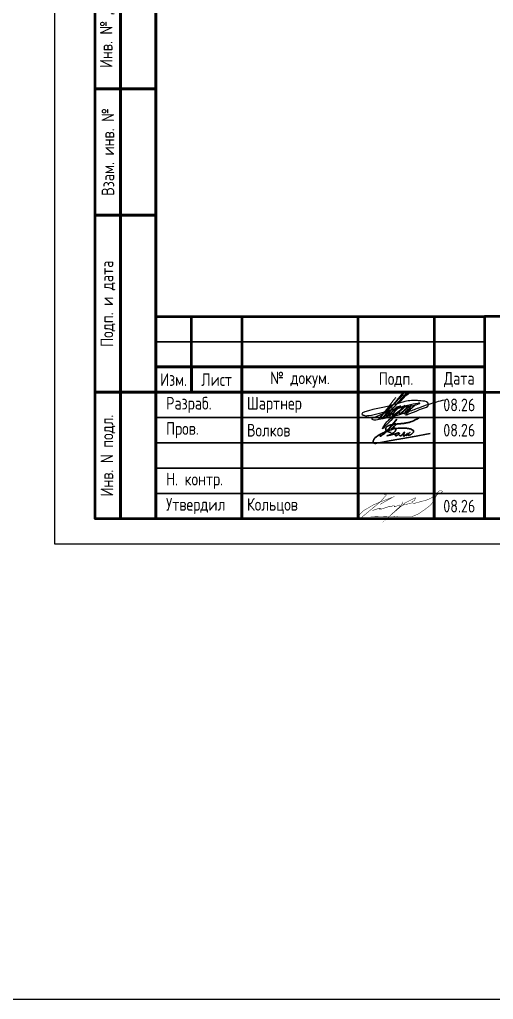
# Model space of a CAD drawing. Header units: millimetres. Extents: x -1117 to 4405, y -90 to 586.
# Drawn here: x -847 to -753.2, y -90 to 103.7 of the extents above; entities that cross this region are included whole.
import ezdxf

# ---------------------------------------------------------------- set-up
doc = ezdxf.new("R2010")
doc.units = ezdxf.units.MM
doc.styles.add('Gost_type_A', font='GOST_A.TTF')

# ---------------------------------------------------------------- blocks, each defined once
blk = doc.blocks.new('Штамп левый нижний')
at = {"lineweight": 50}
for points in [[(-12, 145), (-7, 145), (-7, 110), (-12, 110)], [(-7, 145), (0, 145), (0, 110), (-7, 110)], [(-12, 110), (-7, 110), (-7, 85), (-12, 85)], [(-7, 110), (0, 110), (0, 85), (-7, 85)], [(-12, 85), (-7, 85), (-7, 60), (-12, 60)], [(-7, 85), (0, 85), (0, 60), (-7, 60)], [(-12, 60), (-7, 60), (-7, 25), (-12, 25)], [(-7, 60), (0, 60), (0, 25), (-7, 25)], [(-12, 25), (-7, 25), (-7, 0), (-12, 0)], [(-7, 25), (0, 25), (0, 0), (-7, 0)]]:
    blk.add_lwpolyline(points, close=True, dxfattribs=at)
at = {"char_height": 2.5, "attachment_point": 5, "rotation": 90, "style": 'Gost_type_A'}
for s, insert, width in [('Подп. и дата', (-9.5, 127.5), 35), ('Инв. № дубл.', (-9.5, 97.5), 25), ('Взам. инв. №', (-9.5, 72.5), 25), ('Подп. и дата', (-9.5, 42.5), 35), ('Инв. N подл.', (-9.5, 12.5), 25)]:
    blk.add_mtext(s, dxfattribs=dict(at, insert=insert, width=width))
blk = doc.blocks.new('Формат_А4')
blk.add_lwpolyline([(0, 297), (0, 0), (-210, 0), (-210, 297)], close=True)
at = {"lineweight": 50}
blk.add_lwpolyline([(-190, 292), (-5, 292), (-5, 5), (-190, 5)], close=True, dxfattribs=at)
blk = doc.blocks.new('Штамп большой нижний текстовый')
for points in [[(-185, 40), (-178, 40), (-178, 35), (-185, 35)], [(-178, 40), (-168, 40), (-168, 35), (-178, 35)], [(-168, 40), (-145, 40), (-145, 35), (-168, 35)], [(-145, 40), (-130, 40), (-130, 35), (-145, 35)], [(-130, 40), (-120, 40), (-120, 35), (-130, 35)], [(-185, 35), (-178, 35), (-178, 30), (-185, 30)], [(-178, 35), (-168, 35), (-168, 30), (-178, 30)], [(-168, 35), (-145, 35), (-145, 30), (-168, 30)], [(-145, 35), (-130, 35), (-130, 30), (-145, 30)], [(-130, 35), (-120, 35), (-120, 30), (-130, 30)], [(-185, 25), (-168, 25), (-168, 20), (-185, 20)], [(-168, 25), (-145, 25), (-145, 20), (-168, 20)], [(-145, 25), (-130, 25), (-130, 20), (-145, 20)], [(-130, 25), (-120, 25), (-120, 20), (-130, 20)], [(-185, 20), (-168, 20), (-168, 15), (-185, 15)], [(-168, 20), (-145, 20), (-145, 15), (-168, 15)], [(-145, 20), (-130, 20), (-130, 15), (-145, 15)], [(-130, 20), (-120, 20), (-120, 15), (-130, 15)], [(-185, 15), (-168, 15), (-168, 10), (-185, 10)], [(-168, 15), (-145, 15), (-145, 10), (-168, 10)], [(-145, 15), (-130, 15), (-130, 10), (-145, 10)], [(-130, 15), (-120, 15), (-120, 10), (-130, 10)], [(-185, 10), (-168, 10), (-168, 5), (-185, 5)], [(-168, 10), (-145, 10), (-145, 5), (-168, 5)], [(-145, 10), (-130, 10), (-130, 5), (-145, 5)], [(-130, 10), (-120, 10), (-120, 5), (-130, 5)], [(-185, 5), (-168, 5), (-168, 0), (-185, 0)], [(-168, 5), (-145, 5), (-145, 0), (-168, 0)], [(-145, 5), (-130, 5), (-130, 0), (-145, 0)], [(-130, 5), (-120, 5), (-120, 0), (-130, 0)]]:
    blk.add_lwpolyline(points, close=True)
at = {"lineweight": 50}
for points in [[(-185, 40), (-120, 40), (-120, 30), (-185, 30)], [(-178, 40), (-168, 40), (-168, 30), (-178, 30)], [(-145, 40), (-130, 40), (-130, 30), (-145, 30)], [(-120, 25), (0, 25), (0, 40), (-120, 40)], [(-185, 30), (-178, 30), (-178, 25), (-185, 25)], [(-178, 30), (-168, 30), (-168, 25), (-178, 25)], [(-168, 30), (-145, 30), (-145, 25), (-168, 25)], [(-145, 30), (-130, 30), (-130, 25), (-145, 25)], [(-130, 30), (-120, 30), (-120, 25), (-130, 25)], [(-185, 25), (-168, 25), (-168, 0), (-185, 0)], [(-168, 25), (-145, 25), (-145, 0), (-168, 0)], [(-145, 25), (-130, 25), (-130, 0), (-145, 0)], [(-130, 25), (-120, 25), (-120, 0), (-130, 0)], [(-120, 25), (-50, 25), (-50, 0), (-120, 0)]]:
    blk.add_lwpolyline(points, close=True, dxfattribs=at)
at = {"char_height": 2.5, "style": 'Gost_type_A'}
for s, insert, width, attachment_point in [('№ докум.', (-156.5, 27.5), 23, 5), ('Изм.', (-181.5, 27.5), 7, 5), ('Лист', (-173, 27.5), 10, 5), ('Подп.', (-137.5, 27.5), 15, 5), ('Дата', (-125, 27.5), 10, 5), ('\\pxl0.8;Разраб.', (-185, 22.5), 17, 4), ('\\pxl0.8;Пров.', (-185, 17.5), 17, 4), ('\\pxl0.8;Н. контр.', (-185, 7.5), 17, 4), ('\\pxl0.8;Утвердил', (-185, 2.5), 17, 4)]:
    blk.add_mtext(s, dxfattribs=dict(at, insert=insert, width=width, attachment_point=attachment_point))
blk = doc.blocks.new('Сотрудник 7_1')
at = {"lineweight": 35}
for points in [[(5.51, 4.62), (4.98, 3.97), (4.54, 3.43), (4.18, 3.01), (3.9, 2.68), (3.67, 2.43), (3.49, 2.24), (3.34, 2.09), (3.21, 1.97), (3.08, 1.86), (2.97, 1.76), (2.86, 1.67), (2.76, 1.6), (2.67, 1.53), (2.59, 1.47), (2.52, 1.42), (2.45, 1.38), (2.4, 1.35), (2.35, 1.33), (2.31, 1.31), (2.28, 1.3), (2.25, 1.3), (2.23, 1.3), (2.21, 1.31), (2.2, 1.31), (2.19, 1.33), (2.18, 1.34), (2.18, 1.36), (2.18, 1.38), (2.18, 1.4), (2.19, 1.42), (2.2, 1.45), (2.22, 1.48), (2.25, 1.51), (2.28, 1.55), (2.32, 1.59), (2.36, 1.63), (2.42, 1.67), (2.49, 1.72), (2.56, 1.78), (2.65, 1.84), (2.75, 1.9), (2.87, 1.97), (2.99, 2.04), (3.12, 2.12), (3.25, 2.21), (3.39, 2.3), (3.53, 2.41), (3.67, 2.52), (3.81, 2.64), (3.94, 2.77), (4.07, 2.9), (4.2, 3.03), (4.32, 3.15), (4.44, 3.27), (4.55, 3.37), (4.65, 3.46), (4.74, 3.54), (4.82, 3.6), (4.9, 3.64), (4.97, 3.68), (5.03, 3.7), (5.08, 3.72), (5.13, 3.73), (5.17, 3.73), (5.21, 3.73), (5.24, 3.73), (5.26, 3.73), (5.28, 3.72), (5.3, 3.71), (5.31, 3.7), (5.32, 3.68), (5.33, 3.66), (5.33, 3.64), (5.32, 3.61), (5.32, 3.58), (5.3, 3.54), (5.28, 3.5), (5.25, 3.46), (5.21, 3.41), (5.16, 3.36), (5.1, 3.3), (5.03, 3.23), (4.96, 3.17), (4.88, 3.1), (4.8, 3.04), (4.72, 2.98), (4.65, 2.92), (4.59, 2.87), (4.53, 2.83), (4.49, 2.8), (4.46, 2.77), (4.43, 2.76), (4.42, 2.75), (4.42, 2.74), (4.43, 2.75), (4.45, 2.75), (4.49, 2.76), (4.53, 2.78), (4.58, 2.8), (4.64, 2.82), (4.7, 2.84), (4.76, 2.85), (4.83, 2.86), (4.89, 2.87), (4.95, 2.88), (5.01, 2.87), (5.06, 2.87), (5.11, 2.85), (5.15, 2.84), (5.19, 2.81), (5.22, 2.78), (5.25, 2.75), (5.27, 2.72), (5.29, 2.68), (5.3, 2.63), (5.3, 2.59), (5.3, 2.54), (5.29, 2.49), (5.27, 2.44), (5.26, 2.38), (5.23, 2.33), (5.2, 2.28), (5.17, 2.22), (5.12, 2.17), (5.07, 2.11), (5, 2.05), (4.92, 1.99), (4.83, 1.93), (4.73, 1.86), (4.6, 1.79), (4.47, 1.72), (4.31, 1.65), (4.15, 1.57), (3.96, 1.49), (3.76, 1.41), (3.54, 1.32)], [(4.39, 2), (4.09, 2.07), (3.85, 2.15), (3.67, 2.21), (3.55, 2.27), (3.46, 2.33), (3.4, 2.39), (3.37, 2.44), (3.35, 2.5), (3.33, 2.55), (3.32, 2.61), (3.31, 2.66), (3.31, 2.72), (3.31, 2.77), (3.32, 2.83), (3.34, 2.89), (3.36, 2.94), (3.39, 2.99), (3.43, 3.05), (3.48, 3.1), (3.54, 3.15), (3.6, 3.2), (3.67, 3.24), (3.74, 3.29), (3.82, 3.33), (3.91, 3.37), (4.01, 3.4), (4.11, 3.44), (4.22, 3.47), (4.34, 3.5), (4.47, 3.53), (4.62, 3.56), (4.77, 3.58), (4.93, 3.61), (5.11, 3.63), (5.29, 3.65), (5.48, 3.67), (5.67, 3.69), (5.85, 3.71), (6.04, 3.72), (6.21, 3.74), (6.38, 3.76), (6.55, 3.77), (6.71, 3.79), (6.86, 3.81), (7.02, 3.83), (7.19, 3.86), (7.36, 3.89), (7.54, 3.92), (7.74, 3.96), (7.95, 4.01), (8.19, 4.09), (8.47, 4.19), (8.78, 4.33), (9.15, 4.51), (9.57, 4.74), (10.05, 5.03)], [(6.04, 1.58), (6.05, 1.53), (6.06, 1.49), (6.06, 1.46), (6.07, 1.43), (6.09, 1.4), (6.1, 1.38), (6.12, 1.36), (6.14, 1.35), (6.16, 1.33), (6.19, 1.33), (6.22, 1.33), (6.25, 1.33), (6.28, 1.33), (6.31, 1.34), (6.34, 1.36), (6.37, 1.38), (6.4, 1.4), (6.43, 1.43), (6.46, 1.46), (6.49, 1.5), (6.52, 1.53), (6.55, 1.57), (6.58, 1.62), (6.62, 1.66), (6.65, 1.71), (6.69, 1.75), (6.73, 1.8), (6.78, 1.84), (6.82, 1.88), (6.85, 1.92), (6.89, 1.95), (6.92, 1.98), (6.95, 2.01), (6.97, 2.03), (6.98, 2.05), (7, 2.06), (7, 2.06), (7.01, 2.06), (7.01, 2.05), (7, 2.03), (7, 2), (6.99, 1.96), (6.97, 1.93), (6.96, 1.88), (6.94, 1.83), (6.93, 1.79), (6.91, 1.74), (6.9, 1.69), (6.89, 1.64), (6.88, 1.6), (6.87, 1.56), (6.86, 1.53), (6.85, 1.49), (6.84, 1.46), (6.84, 1.43), (6.84, 1.41), (6.84, 1.38), (6.84, 1.36), (6.84, 1.35), (6.84, 1.33), (6.84, 1.32), (6.85, 1.31), (6.86, 1.3), (6.86, 1.29), (6.87, 1.29), (6.88, 1.28), (6.89, 1.28), (6.9, 1.27), (6.91, 1.27), (6.92, 1.27), (6.93, 1.28), (6.95, 1.28), (6.96, 1.29), (6.97, 1.29), (6.98, 1.3), (7, 1.32), (7.03, 1.34), (7.06, 1.37), (7.1, 1.41), (7.15, 1.45), (7.21, 1.5), (7.27, 1.56), (7.34, 1.62), (7.41, 1.68), (7.48, 1.73), (7.54, 1.77), (7.58, 1.79), (7.6, 1.79), (7.61, 1.77), (7.59, 1.72), (7.57, 1.67), (7.54, 1.61), (7.5, 1.54), (7.46, 1.48), (7.43, 1.43), (7.41, 1.4), (7.4, 1.38), (7.41, 1.38), (7.42, 1.4), (7.45, 1.43), (7.49, 1.48), (7.54, 1.53), (7.6, 1.59), (7.66, 1.66), (7.73, 1.72), (7.81, 1.79), (7.88, 1.85), (7.95, 1.9), (8.01, 1.95), (8.06, 1.99), (8.09, 2.01), (8.11, 2.02), (8.1, 2.02), (8.07, 1.99), (8.03, 1.96), (7.98, 1.91), (7.92, 1.86), (7.87, 1.81), (7.81, 1.76), (7.76, 1.71), (7.73, 1.67), (7.7, 1.64), (7.68, 1.61), (7.67, 1.58), (7.67, 1.56), (7.67, 1.54), (7.68, 1.53), (7.7, 1.51), (7.71, 1.5), (7.73, 1.49), (7.75, 1.48), (7.77, 1.48), (7.8, 1.47), (7.83, 1.47), (7.87, 1.48), (7.91, 1.48), (7.96, 1.5), (8.01, 1.51), (8.07, 1.53), (8.13, 1.55), (8.19, 1.58), (8.26, 1.62), (8.33, 1.66), (8.4, 1.71), (8.48, 1.76), (8.55, 1.82), (8.63, 1.89), (8.69, 1.95), (8.75, 2.02), (8.79, 2.1), (8.82, 2.17), (8.83, 2.24), (8.81, 2.31), (8.78, 2.37), (8.72, 2.44), (8.65, 2.5), (8.56, 2.56), (8.44, 2.61), (8.31, 2.66), (8.17, 2.71), (8, 2.75), (7.83, 2.78), (7.64, 2.81), (7.44, 2.84), (7.22, 2.86), (7, 2.88), (6.77, 2.88), (6.53, 2.89), (6.29, 2.88), (6.04, 2.87), (5.79, 2.84), (5.52, 2.81), (5.25, 2.77), (4.97, 2.71), (4.68, 2.64), (4.38, 2.55), (4.06, 2.44), (3.74, 2.32), (3.42, 2.2), (3.11, 2.06), (2.8, 1.92), (2.51, 1.78), (2.25, 1.65), (2.01, 1.52), (1.8, 1.4), (1.62, 1.29), (1.47, 1.18), (1.35, 1.09), (1.24, 0.99), (1.15, 0.91), (1.08, 0.82), (1.02, 0.74), (0.97, 0.65), (0.93, 0.57), (0.89, 0.49), (0.86, 0.41), (0.84, 0.34), (0.83, 0.27), (0.82, 0.21), (0.82, 0.15), (0.83, 0.11), (0.84, 0.07), (0.85, 0.04), (0.87, 0.01), (0.89, -0.01), (0.91, -0.03), (0.94, -0.05), (0.97, -0.07), (1, -0.08), (1.03, -0.1), (1.07, -0.11), (1.1, -0.12), (1.13, -0.13), (1.17, -0.14), (1.2, -0.15), (1.24, -0.15), (1.29, -0.15), (1.47, -0.12), (1.9, -0.04), (2.7, 0.1), (3.99, 0.34), (5.91, 0.69), (8.58, 1.18), (12.12, 1.82)], [(3.54, 1.32), (4.17, 1.5), (4.63, 1.63), (4.96, 1.71), (5.17, 1.76), (5.28, 1.77), (5.33, 1.76), (5.34, 1.73), (5.32, 1.7), (5.3, 1.66), (5.28, 1.62), (5.27, 1.58), (5.26, 1.55), (5.25, 1.51), (5.24, 1.48), (5.24, 1.45), (5.24, 1.42), (5.24, 1.4), (5.25, 1.39), (5.26, 1.37), (5.27, 1.36), (5.29, 1.36), (5.31, 1.36), (5.33, 1.36), (5.35, 1.36), (5.39, 1.37), (5.42, 1.38), (5.46, 1.4), (5.49, 1.41), (5.54, 1.43), (5.58, 1.45), (5.62, 1.48), (5.67, 1.51), (5.72, 1.54), (5.76, 1.57), (5.81, 1.61), (5.85, 1.64), (5.89, 1.68), (5.93, 1.72), (5.96, 1.75), (5.99, 1.78), (6, 1.81), (6.02, 1.83), (6.02, 1.86), (6.01, 1.87), (6, 1.89), (5.98, 1.9), (5.95, 1.91), (5.91, 1.92), (5.87, 1.92), (5.81, 1.92), (5.75, 1.92), (5.69, 1.92), (5.63, 1.91), (5.57, 1.9), (5.51, 1.89), (5.46, 1.88)]]:
    blk.add_lwpolyline(points, dxfattribs=at)

msp = doc.modelspace()

# ---------------------------------------------------------------- linework, layer by layer
at = {"color": 6}
msp.add_lwpolyline([(-1117.42, 586), (4404.54, 586), (4404.54, -90), (-1117.42, -90)], close=True, dxfattribs=at)
at = {"const_width": 0.0934}
for points in [[(-774.86, 9.73), (-774.4, 9.73), (-775.64, 8.33), (-776.57, 7.55), (-778.52, 5.93), (-779.64, 5), (-780, 5), (-780, 5.22), (-779.84, 5.68), (-778.91, 6.62), (-777.04, 7.71), (-775.64, 8.33), (-773.15, 9.26), (-775.64, 7.86)], [(-777.2, 6.62), (-776.26, 6.93), (-775.8, 7.09), (-775.64, 7.09), (-775.8, 6.93), (-775.64, 6.93), (-775.33, 6.93), (-773.93, 7.4), (-773.62, 7.4), (-773.15, 7.55), (-772.84, 7.55), (-772.84, 7.4), (-772.68, 7.4), (-771.9, 7.71), (-771.75, 7.4), (-771.13, 7.71), (-769.72, 8.02), (-769.26, 8.18), (-769.1, 8.02), (-768.95, 8.02), (-766.14, 8.8), (-765.52, 9.11), (-765.21, 9.42), (-764.9, 9.58), (-764.43, 9.73), (-763.81, 10.04), (-763.5, 10.2), (-763.34, 10.35), (-763.5, 10.51), (-763.81, 10.51), (-763.96, 10.51), (-764.28, 10.2), (-764.43, 9.73), (-765.05, 8.49), (-765.68, 7.71), (-766.45, 7.09), (-768.01, 6), (-769.1, 5.53), (-769.41, 5.37), (-771.9, 5.37), (-773.31, 5.53), (-777.51, 5.37)], [(-771.13, 8.33), (-771.28, 8.02), (-771.75, 7.4), (-773.77, 5.53), (-770.66, 8.18), (-768.79, 9.11), (-768.63, 9.11), (-768.79, 8.8), (-768.79, 8.64), (-769.41, 8.33)]]:
    msp.add_lwpolyline(points, dxfattribs=at)
msp.add_spline([(-772.57, 28.93), (-772.95, 28.48), (-773.14, 28.24), (-773.28, 28.06), (-773.72, 27.47), (-773.83, 27.32), (-775.07, 25.71), (-775.93, 24.63), (-774.87, 25.94), (-773.9, 26.85), (-772.68, 27.96), (-771.95, 28.68), (-771.26, 29.37), (-771.09, 29.63), (-771.04, 29.82), (-771.73, 29.18), (-772.87, 27.83), (-773.09, 27.55), (-774.15, 26.32), (-774.77, 25.43), (-775.11, 24.91), (-775.11, 24.82), (-774.82, 25.11), (-774.18, 25.92), (-773.43, 26.67), (-772.39, 27.61), (-771.87, 28.08), (-770.93, 28.94), (-770.12, 29.68), (-769.75, 30.05), (-769.75, 30.17), (-770.08, 30.01), (-771.16, 29.06), (-772.84, 27.19), (-774.1, 25.7), (-774.42, 25.18), (-773.22, 26.24), (-772.13, 27.13), (-772, 27.2), (-771.94, 27.08), (-772.08, 26.85), (-773.11, 25.9), (-773.64, 25.43), (-773.86, 25.26), (-773.93, 25.26), (-773.84, 25.5), (-773.21, 26.23), (-772.98, 26.46), (-772.04, 27.2), (-771.98, 27.2), (-771.98, 26.92), (-771.74, 27.16), (-773.03, 25.87), (-773.24, 25.45), (-773.24, 25.34), (-773.02, 25.46), (-771.88, 26.33), (-770.79, 27.42), (-773.55, 24.4), (-774.7, 23.25), (-775.17, 22.79), (-774.88, 23.37), (-773.46, 24.96), (-771.9, 26.29), (-770.62, 27.21), (-771.53, 26.41), (-771.92, 25.92), (-771.92, 25.77), (-771.6, 25.89), (-770.16, 27.18), (-771.58, 25.66), (-769.95, 27.11), (-769.45, 27.4), (-769.73, 27.04), (-770.98, 25.69), (-768.64, 27.55), (-769.7, 26.57), (-770.54, 25.63), (-770.62, 25.55), (-770.02, 25.71), (-769.27, 25.98), (-767.25, 26.79), (-766.12, 27.5), (-766.24, 27.89), (-767.61, 28.28), (-768.49, 28.37), (-769.45, 28.37), (-770.74, 28.17), (-774.21, 27.21), (-778.98, 25.48), (-778.75, 25.41), (-777.87, 25.41), (-773.74, 26.44), (-769.18, 27.41), (-767.86, 27.78), (-767.77, 27.84), (-768.23, 27.81), (-772.86, 26.67), (-776.97, 24.95), (-777.33, 24.75), (-776.73, 24.56), (-776.5, 24.56), (-775.2, 24.81), (-772.23, 25.48), (-770.26, 26.11), (-768.01, 26.93), (-765.95, 27.66), (-762.95, 28.52)], degree=3)

# ---------------------------------------------------------------- block references
at = {"color": 1}
for name, p in [('Формат_А4', (-630, 0)), ('Штамп левый нижний', (-820, 5)), ('Штамп большой нижний текстовый', (-635, 5))]:
    msp.add_blockref(name, p, dxfattribs=at)
msp.add_blockref('Сотрудник 7_1', (-777.86, 20.04))

# ---------------------------------------------------------------- texts
at = {"char_height": 2.5, "style": 'Gost_type_A'}
for s, insert, width, attachment_point in [('Шартнер', (-802, 27.5), 22, 4), ('08.26', (-760, 27.5), 10, 5), ('Волков', (-802, 22.5), 22, 4), ('08.26', (-760, 22.5), 10, 5), ('Кольцов', (-802, 7.5), 22, 4), ('08.26', (-760, 7.5), 10, 5)]:
    msp.add_mtext(s, dxfattribs=dict(at, insert=insert, width=width, attachment_point=attachment_point))

doc.saveas('drawing.dxf')
